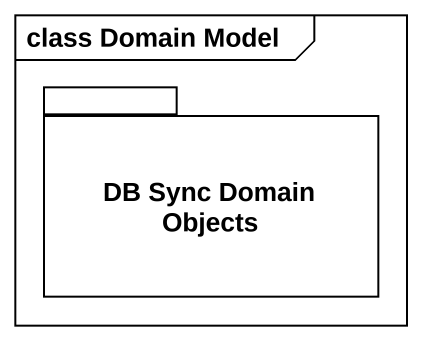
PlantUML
@startuml
mainframe class Domain Model
package "DB Sync Domain Objects" as DB_Sync_Domain_Objects {
}
@enduml
